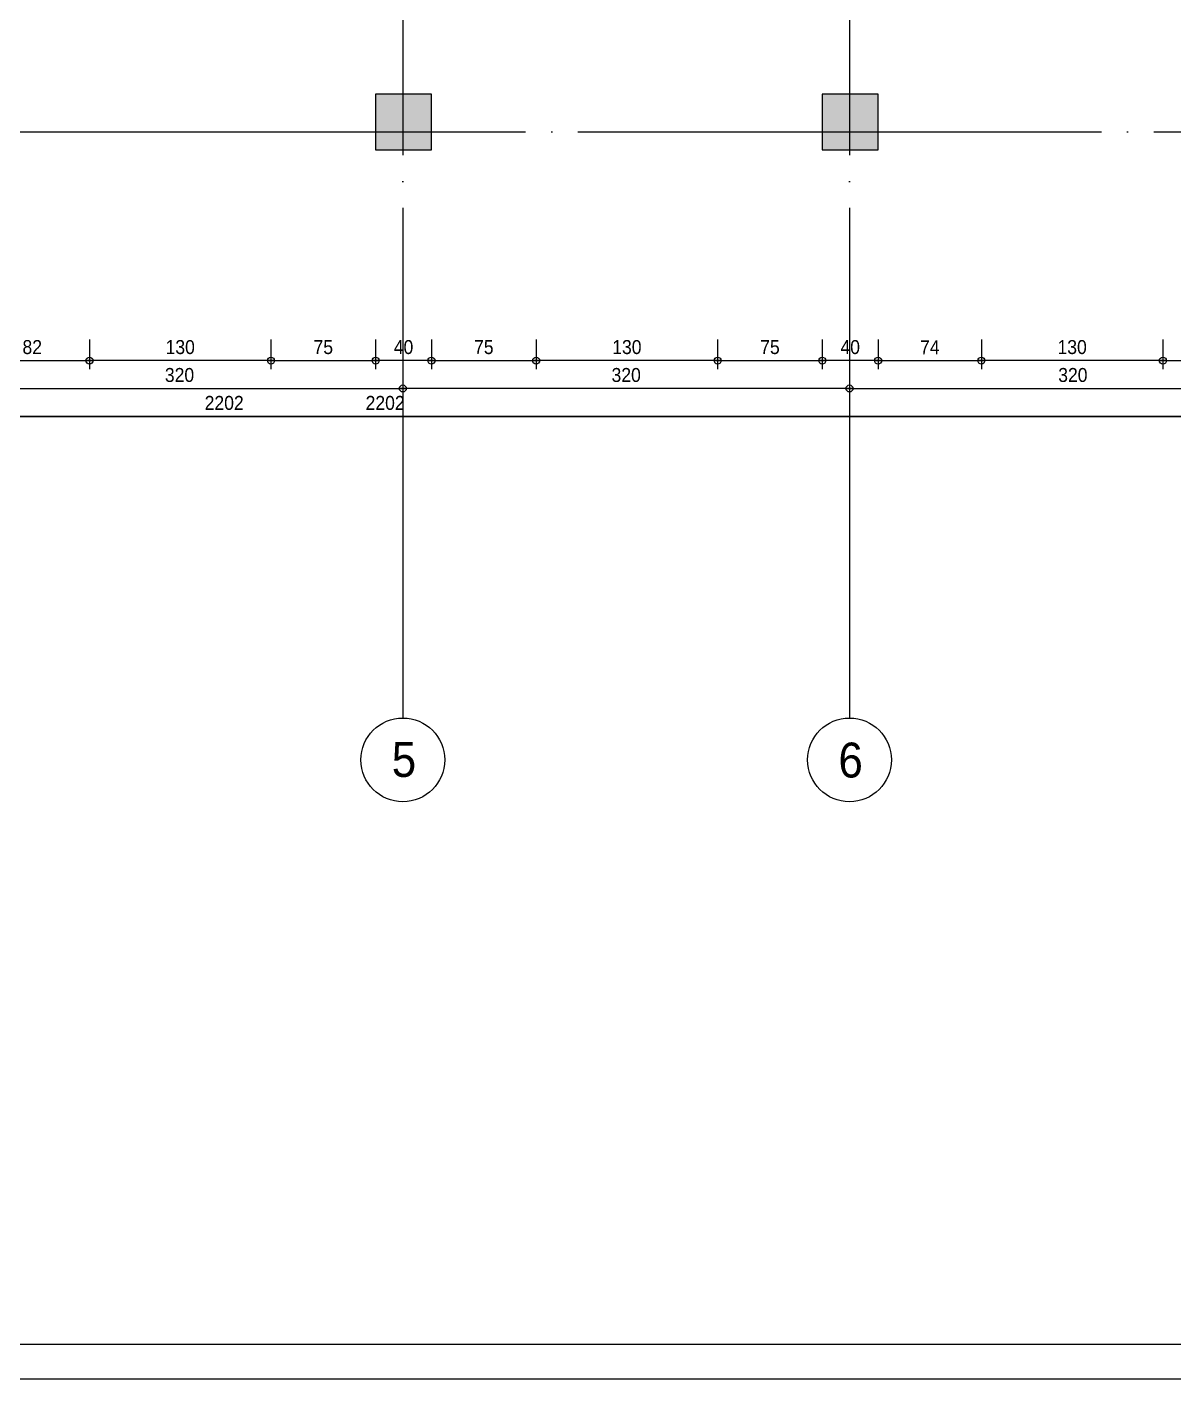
# Model space of a CAD drawing. Extents: x 460786 to 545292, y 30998 to 41694.
# Drawn here: x 466880 to 467702, y 37194 to 38162 of the extents above; entities that cross this region are included whole.
import ezdxf
from ezdxf.enums import TextEntityAlignment as Align

# ---------------------------------------------------------------- set-up
doc = ezdxf.new("R2010")
doc.units = 0
doc.header["$LTSCALE"] = 50
doc.header["$MEASUREMENT"] = 0
doc.header["$PDMODE"] = 35
doc.linetypes.add('DASHDOT', pattern=[5.5, 5, -0.25, 0, -0.25])
doc.layers.get('0').update_dxf_attribs({"linetype": 'CONTINUOUS'})
doc.layers.get('Defpoints').update_dxf_attribs({"linetype": 'CONTINUOUS'})
for name, color, linetype in [('A-Aks Balonu', 2, 'CONTINUOUS'), ('A-Aks Dikey', 12, 'DASHDOT'), ('A-Aks Yatay', 12, 'DASHDOT'), ('A-Betonarme', 6, 'CONTINUOUS'), ('A-Lejant', 23, 'CONTINUOUS'), ('A-Olcu DIS Yatay', 8, 'CONTINUOUS'), ('A-Tarama 1', 9, 'CONTINUOUS')]:
    doc.layers.add(name, color=color, linetype=linetype)
doc.styles.get("Standard").update_dxf_attribs({"font": 'arial.ttf', "width": 0.9})
doc.dimstyles.new('EXIT', dxfattribs={"dimscale": 50, "dimtxt": 0.23, "dimasz": 0.03, "dimexe": 0.125, "dimexo": 0.5, "dimgap": 0.09, "dimtad": 1, "dimzin": 1, "dimdsep": 46, "dimtxsty": 'Standard', "dimblk": 'TICK', "dimcen": 0.2, "dimadec": 0, "dimazin": 0, "dimtfac": 1, "dimtix": 1, "dimtofl": 0, "dimtmove": 2, "dimatfit": 3, "dimldrblk": 'TICK', "dimfxl": 1, "dimtolj": 1, "dimtzin": 1, "dimarcsym": 0})

# ---------------------------------------------------------------- blocks, each defined once
blk = doc.blocks.new('aks')
blk.add_circle((-0.8, 38.6), 60)
at = {"width": 0.9}
blk.add_attdef('AKSNO', text='', height=50, dxfattribs=at).set_placement((-0.8, 38.6), align=Align.MIDDLE_CENTER)
blk = doc.blocks.new('TICK', base_point=(53.7, 38.06))
blk.add_line((55.37, 38.06), (52.04, 38.06))
blk.add_circle((53.7, 38.06), 1.67)
blk = doc.blocks.new('*D155')
at = {"layer": 'A-Olcu DIS Yatay', "color": 0, "lineweight": -2, "transparency": 16777216}
for p, q in [((466829.67, 37918.51), (466829.67, 37897.26)), ((467149.67, 37918.51), (467149.67, 37897.26)), ((466831.17, 37903.51), (467148.17, 37903.51))]:
    blk.add_line(p, q, dxfattribs=at)
at = {"layer": 'Defpoints', "color": 0, "transparency": 16777216}
for p in [(466829.67, 37943.51), (467149.67, 37943.51), (467149.67, 37903.51)]:
    blk.add_point(p, dxfattribs=at)
at = {"layer": 'A-Olcu DIS Yatay', "color": 0, "lineweight": -2, "transparency": 16777216, "xscale": 1.5, "yscale": 1.5, "zscale": 1.5, "rotation": 180}
blk.add_blockref('TICK', (466829.67, 37903.51), dxfattribs=at)
at = {"layer": 'A-Olcu DIS Yatay', "color": 0, "lineweight": -2, "transparency": 16777216, "xscale": 1.5, "yscale": 1.5, "zscale": 1.5}
blk.add_blockref('TICK', (467149.67, 37903.51), dxfattribs=at)
at = {"layer": 'A-Olcu DIS Yatay', "color": 0, "transparency": 16777216, "insert": (466989.67, 37913.12), "char_height": 10, "attachment_point": 5}
blk.add_mtext('\\A1;320', dxfattribs=at)
blk = doc.blocks.new('*D156')
at = {"layer": 'A-Olcu DIS Yatay', "color": 0, "lineweight": -2, "transparency": 16777216}
for p, q in [((467149.67, 37918.51), (467149.67, 37897.26)), ((467469.67, 37918.51), (467469.67, 37897.26)), ((467468.17, 37903.51), (467151.17, 37903.51))]:
    blk.add_line(p, q, dxfattribs=at)
at = {"layer": 'Defpoints', "color": 0, "transparency": 16777216}
for p in [(467149.67, 37943.51), (467469.67, 37943.51), (467149.67, 37903.51)]:
    blk.add_point(p, dxfattribs=at)
at = {"layer": 'A-Olcu DIS Yatay', "color": 0, "lineweight": -2, "transparency": 16777216, "xscale": 1.5, "yscale": 1.5, "zscale": 1.5}
for p, rotation in [((467149.67, 37903.51), 179.9999999999987), ((467469.67, 37903.51), 359.9999999999987)]:
    blk.add_blockref('TICK', p, dxfattribs=dict(at, rotation=rotation))
at = {"layer": 'A-Olcu DIS Yatay', "color": 0, "transparency": 16777216, "insert": (467309.67, 37913.12), "char_height": 10, "attachment_point": 5}
blk.add_mtext('\\A1;320', dxfattribs=at)
blk = doc.blocks.new('*D157')
at = {"layer": 'A-Olcu DIS Yatay', "color": 0, "lineweight": -2, "transparency": 16777216}
for p, q in [((467469.67, 37918.51), (467469.67, 37897.26)), ((467789.67, 37918.51), (467789.67, 37897.26)), ((467471.17, 37903.51), (467788.17, 37903.51))]:
    blk.add_line(p, q, dxfattribs=at)
at = {"layer": 'Defpoints', "color": 0, "transparency": 16777216}
for p in [(467469.67, 37943.51), (467789.67, 37943.51), (467789.67, 37903.51)]:
    blk.add_point(p, dxfattribs=at)
at = {"layer": 'A-Olcu DIS Yatay', "color": 0, "lineweight": -2, "transparency": 16777216, "xscale": 1.5, "yscale": 1.5, "zscale": 1.5, "rotation": 180}
blk.add_blockref('TICK', (467469.67, 37903.51), dxfattribs=at)
at = {"layer": 'A-Olcu DIS Yatay', "color": 0, "lineweight": -2, "transparency": 16777216, "xscale": 1.5, "yscale": 1.5, "zscale": 1.5}
blk.add_blockref('TICK', (467789.67, 37903.51), dxfattribs=at)
at = {"layer": 'A-Olcu DIS Yatay', "color": 0, "transparency": 16777216, "insert": (467629.67, 37913.12), "char_height": 10, "attachment_point": 5}
blk.add_mtext('\\A1;320', dxfattribs=at)
blk = doc.blocks.new('*D161')
at = {"layer": 'A-Olcu DIS Yatay', "color": 0, "lineweight": -2, "transparency": 16777216}
for p, q in [((466843.17, 37938.51), (466843.17, 37917.26)), ((466925.17, 37938.51), (466925.17, 37917.26)), ((466844.67, 37923.51), (466923.67, 37923.51))]:
    blk.add_line(p, q, dxfattribs=at)
at = {"layer": 'Defpoints', "color": 0, "transparency": 16777216}
for p in [(466843.17, 37963.51), (466925.17, 37963.51), (466925.17, 37923.51)]:
    blk.add_point(p, dxfattribs=at)
at = {"layer": 'A-Olcu DIS Yatay', "color": 0, "lineweight": -2, "transparency": 16777216, "xscale": 1.5, "yscale": 1.5, "zscale": 1.5, "rotation": 180}
blk.add_blockref('TICK', (466843.17, 37923.51), dxfattribs=at)
at = {"layer": 'A-Olcu DIS Yatay', "color": 0, "lineweight": -2, "transparency": 16777216, "xscale": 1.5, "yscale": 1.5, "zscale": 1.5}
blk.add_blockref('TICK', (466925.17, 37923.51), dxfattribs=at)
at = {"layer": 'A-Olcu DIS Yatay', "color": 0, "transparency": 16777216, "insert": (466884.17, 37933.12), "char_height": 10, "attachment_point": 5}
blk.add_mtext('\\A1;82', dxfattribs=at)
blk = doc.blocks.new('*D162')
at = {"layer": 'A-Olcu DIS Yatay', "color": 0, "lineweight": -2, "transparency": 16777216}
for p, q in [((465920.17, 37898.51), (465920.17, 37877.26)), ((468123.17, 37898.51), (468123.17, 37877.26)), ((468121.67, 37883.51), (465921.67, 37883.51))]:
    blk.add_line(p, q, dxfattribs=at)
at = {"layer": 'Defpoints', "color": 0, "transparency": 16777216}
for p in [(465920.17, 37923.51), (468123.17, 37923.51), (465920.17, 37883.51)]:
    blk.add_point(p, dxfattribs=at)
at = {"layer": 'A-Olcu DIS Yatay', "color": 0, "lineweight": -2, "transparency": 16777216, "xscale": 1.5, "yscale": 1.5, "zscale": 1.5}
for p, rotation in [((465920.17, 37883.51), 179.9999999999987), ((468123.17, 37883.51), 359.9999999999987)]:
    blk.add_blockref('TICK', p, dxfattribs=dict(at, rotation=rotation))
at = {"layer": 'A-Olcu DIS Yatay', "color": 0, "transparency": 16777216, "insert": (467021.67, 37893.12), "char_height": 10, "attachment_point": 5}
blk.add_mtext('\\A1;{\\fArial TUR|b0|i0|c162|p34;2202}', dxfattribs=at)
blk = doc.blocks.new('*D164')
at = {"layer": 'A-Olcu DIS Yatay', "color": 0, "lineweight": -2, "transparency": 16777216}
for p, q in [((466925.17, 37938.51), (466925.17, 37917.26)), ((467055.17, 37938.51), (467055.17, 37917.26)), ((467053.67, 37923.51), (466926.67, 37923.51))]:
    blk.add_line(p, q, dxfattribs=at)
at = {"layer": 'Defpoints', "color": 0, "transparency": 16777216}
for p in [(466925.17, 37963.51), (467055.17, 37963.51), (466925.17, 37923.51)]:
    blk.add_point(p, dxfattribs=at)
at = {"layer": 'A-Olcu DIS Yatay', "color": 0, "lineweight": -2, "transparency": 16777216, "xscale": 1.5, "yscale": 1.5, "zscale": 1.5}
for p, rotation in [((466925.17, 37923.51), 180.0000000000064), ((467055.17, 37923.51), 6.394884621840902e-12)]:
    blk.add_blockref('TICK', p, dxfattribs=dict(at, rotation=rotation))
at = {"layer": 'A-Olcu DIS Yatay', "color": 0, "transparency": 16777216, "insert": (466990.17, 37933.12), "char_height": 10, "attachment_point": 5}
blk.add_mtext('\\A1;130', dxfattribs=at)
blk = doc.blocks.new('*D165')
at = {"layer": 'A-Olcu DIS Yatay', "color": 0, "lineweight": -2, "transparency": 16777216}
for p, q in [((467055.17, 37938.51), (467055.17, 37917.26)), ((467130.17, 37938.51), (467130.17, 37917.26)), ((467056.67, 37923.51), (467128.67, 37923.51))]:
    blk.add_line(p, q, dxfattribs=at)
at = {"layer": 'Defpoints', "color": 0, "transparency": 16777216}
for p in [(467055.17, 37963.51), (467130.17, 37963.51), (467130.17, 37923.51)]:
    blk.add_point(p, dxfattribs=at)
at = {"layer": 'A-Olcu DIS Yatay', "color": 0, "lineweight": -2, "transparency": 16777216, "xscale": 1.5, "yscale": 1.5, "zscale": 1.5, "rotation": 180}
blk.add_blockref('TICK', (467055.17, 37923.51), dxfattribs=at)
at = {"layer": 'A-Olcu DIS Yatay', "color": 0, "lineweight": -2, "transparency": 16777216, "xscale": 1.5, "yscale": 1.5, "zscale": 1.5}
blk.add_blockref('TICK', (467130.17, 37923.51), dxfattribs=at)
at = {"layer": 'A-Olcu DIS Yatay', "color": 0, "transparency": 16777216, "insert": (467092.67, 37933.1), "char_height": 10, "attachment_point": 5}
blk.add_mtext('\\A1;75', dxfattribs=at)
blk = doc.blocks.new('*D166')
at = {"layer": 'A-Olcu DIS Yatay', "color": 0, "lineweight": -2, "transparency": 16777216}
for p, q in [((467130.17, 37938.51), (467130.17, 37917.26)), ((467170.17, 37938.51), (467170.17, 37917.26)), ((467168.67, 37923.51), (467131.67, 37923.51))]:
    blk.add_line(p, q, dxfattribs=at)
at = {"layer": 'Defpoints', "color": 0, "transparency": 16777216}
for p in [(467130.17, 37963.51), (467170.17, 37963.51), (467130.17, 37923.51)]:
    blk.add_point(p, dxfattribs=at)
at = {"layer": 'A-Olcu DIS Yatay', "color": 0, "lineweight": -2, "transparency": 16777216, "xscale": 1.5, "yscale": 1.5, "zscale": 1.5}
for p, rotation in [((467130.17, 37923.51), 179.9999999999896), ((467170.17, 37923.51), 359.9999999999896)]:
    blk.add_blockref('TICK', p, dxfattribs=dict(at, rotation=rotation))
at = {"layer": 'A-Olcu DIS Yatay', "color": 0, "transparency": 16777216, "insert": (467150.17, 37933.12), "char_height": 10, "attachment_point": 5}
blk.add_mtext('\\A1;40', dxfattribs=at)
blk = doc.blocks.new('*D167')
at = {"layer": 'A-Olcu DIS Yatay', "color": 0, "lineweight": -2, "transparency": 16777216}
for p, q in [((467170.17, 37938.51), (467170.17, 37917.26)), ((467245.17, 37938.51), (467245.17, 37917.26)), ((467171.67, 37923.51), (467243.67, 37923.51))]:
    blk.add_line(p, q, dxfattribs=at)
at = {"layer": 'Defpoints', "color": 0, "transparency": 16777216}
for p in [(467170.17, 37963.51), (467245.17, 37963.51), (467245.17, 37923.51)]:
    blk.add_point(p, dxfattribs=at)
at = {"layer": 'A-Olcu DIS Yatay', "color": 0, "lineweight": -2, "transparency": 16777216, "xscale": 1.5, "yscale": 1.5, "zscale": 1.5, "rotation": 180}
blk.add_blockref('TICK', (467170.17, 37923.51), dxfattribs=at)
at = {"layer": 'A-Olcu DIS Yatay', "color": 0, "lineweight": -2, "transparency": 16777216, "xscale": 1.5, "yscale": 1.5, "zscale": 1.5}
blk.add_blockref('TICK', (467245.17, 37923.51), dxfattribs=at)
at = {"layer": 'A-Olcu DIS Yatay', "color": 0, "transparency": 16777216, "insert": (467207.67, 37933.1), "char_height": 10, "attachment_point": 5}
blk.add_mtext('\\A1;75', dxfattribs=at)
blk = doc.blocks.new('*D168')
at = {"layer": 'A-Olcu DIS Yatay', "color": 0, "lineweight": -2, "transparency": 16777216}
for p, q in [((467245.17, 37938.51), (467245.17, 37917.26)), ((467375.17, 37938.51), (467375.17, 37917.26)), ((467373.67, 37923.51), (467246.67, 37923.51))]:
    blk.add_line(p, q, dxfattribs=at)
at = {"layer": 'Defpoints', "color": 0, "transparency": 16777216}
for p in [(467245.17, 37963.51), (467375.17, 37963.51), (467245.17, 37923.51)]:
    blk.add_point(p, dxfattribs=at)
at = {"layer": 'A-Olcu DIS Yatay', "color": 0, "lineweight": -2, "transparency": 16777216, "xscale": 1.5, "yscale": 1.5, "zscale": 1.5}
for p, rotation in [((467245.17, 37923.51), 179.9999999999872), ((467375.17, 37923.51), 359.9999999999872)]:
    blk.add_blockref('TICK', p, dxfattribs=dict(at, rotation=rotation))
at = {"layer": 'A-Olcu DIS Yatay', "color": 0, "transparency": 16777216, "insert": (467310.17, 37933.12), "char_height": 10, "attachment_point": 5}
blk.add_mtext('\\A1;130', dxfattribs=at)
blk = doc.blocks.new('*D169')
at = {"layer": 'A-Olcu DIS Yatay', "color": 0, "lineweight": -2, "transparency": 16777216}
for p, q in [((467375.17, 37938.51), (467375.17, 37917.26)), ((467450.17, 37938.51), (467450.17, 37917.26)), ((467376.67, 37923.51), (467448.67, 37923.51))]:
    blk.add_line(p, q, dxfattribs=at)
at = {"layer": 'Defpoints', "color": 0, "transparency": 16777216}
for p in [(467375.17, 37963.51), (467450.17, 37963.51), (467450.17, 37923.51)]:
    blk.add_point(p, dxfattribs=at)
at = {"layer": 'A-Olcu DIS Yatay', "color": 0, "lineweight": -2, "transparency": 16777216, "xscale": 1.5, "yscale": 1.5, "zscale": 1.5, "rotation": 180}
blk.add_blockref('TICK', (467375.17, 37923.51), dxfattribs=at)
at = {"layer": 'A-Olcu DIS Yatay', "color": 0, "lineweight": -2, "transparency": 16777216, "xscale": 1.5, "yscale": 1.5, "zscale": 1.5}
blk.add_blockref('TICK', (467450.17, 37923.51), dxfattribs=at)
at = {"layer": 'A-Olcu DIS Yatay', "color": 0, "transparency": 16777216, "insert": (467412.67, 37933.1), "char_height": 10, "attachment_point": 5}
blk.add_mtext('\\A1;75', dxfattribs=at)
blk = doc.blocks.new('*D170')
at = {"layer": 'A-Olcu DIS Yatay', "color": 0, "lineweight": -2, "transparency": 16777216}
for p, q in [((467450.17, 37938.51), (467450.17, 37917.26)), ((467490.17, 37938.51), (467490.17, 37917.26)), ((467488.67, 37923.51), (467451.67, 37923.51))]:
    blk.add_line(p, q, dxfattribs=at)
at = {"layer": 'Defpoints', "color": 0, "transparency": 16777216}
for p in [(467450.17, 37963.51), (467490.17, 37963.51), (467450.17, 37923.51)]:
    blk.add_point(p, dxfattribs=at)
at = {"layer": 'A-Olcu DIS Yatay', "color": 0, "lineweight": -2, "transparency": 16777216, "xscale": 1.5, "yscale": 1.5, "zscale": 1.5}
for p, rotation in [((467450.17, 37923.51), 179.999999999927), ((467490.17, 37923.51), 359.9999999999271)]:
    blk.add_blockref('TICK', p, dxfattribs=dict(at, rotation=rotation))
at = {"layer": 'A-Olcu DIS Yatay', "color": 0, "transparency": 16777216, "insert": (467470.17, 37933.12), "char_height": 10, "attachment_point": 5}
blk.add_mtext('\\A1;40', dxfattribs=at)
blk = doc.blocks.new('*D171')
at = {"layer": 'A-Olcu DIS Yatay', "color": 0, "lineweight": -2, "transparency": 16777216}
for p, q in [((467490.17, 37938.51), (467490.17, 37917.26)), ((467564.17, 37938.51), (467564.17, 37917.26)), ((467491.67, 37923.51), (467562.67, 37923.51))]:
    blk.add_line(p, q, dxfattribs=at)
at = {"layer": 'Defpoints', "color": 0, "transparency": 16777216}
for p in [(467490.17, 37963.51), (467564.17, 37963.51), (467564.17, 37923.51)]:
    blk.add_point(p, dxfattribs=at)
at = {"layer": 'A-Olcu DIS Yatay', "color": 0, "lineweight": -2, "transparency": 16777216, "xscale": 1.5, "yscale": 1.5, "zscale": 1.5, "rotation": 180}
blk.add_blockref('TICK', (467490.17, 37923.51), dxfattribs=at)
at = {"layer": 'A-Olcu DIS Yatay', "color": 0, "lineweight": -2, "transparency": 16777216, "xscale": 1.5, "yscale": 1.5, "zscale": 1.5}
blk.add_blockref('TICK', (467564.17, 37923.51), dxfattribs=at)
at = {"layer": 'A-Olcu DIS Yatay', "color": 0, "transparency": 16777216, "insert": (467527.17, 37933.01), "char_height": 10, "attachment_point": 5}
blk.add_mtext('\\A1;74', dxfattribs=at)
blk = doc.blocks.new('*D172')
at = {"layer": 'A-Olcu DIS Yatay', "color": 0, "lineweight": -2, "transparency": 16777216}
for p, q in [((467564.17, 37938.51), (467564.17, 37917.26)), ((467694.17, 37938.51), (467694.17, 37917.26)), ((467692.67, 37923.51), (467565.67, 37923.51))]:
    blk.add_line(p, q, dxfattribs=at)
at = {"layer": 'Defpoints', "color": 0, "transparency": 16777216}
for p in [(467564.17, 37963.51), (467694.17, 37963.51), (467564.17, 37923.51)]:
    blk.add_point(p, dxfattribs=at)
at = {"layer": 'A-Olcu DIS Yatay', "color": 0, "lineweight": -2, "transparency": 16777216, "xscale": 1.5, "yscale": 1.5, "zscale": 1.5}
for p, rotation in [((467564.17, 37923.51), 179.9999999999647), ((467694.17, 37923.51), 359.9999999999648)]:
    blk.add_blockref('TICK', p, dxfattribs=dict(at, rotation=rotation))
at = {"layer": 'A-Olcu DIS Yatay', "color": 0, "transparency": 16777216, "insert": (467629.17, 37933.12), "char_height": 10, "attachment_point": 5}
blk.add_mtext('\\A1;130', dxfattribs=at)
blk = doc.blocks.new('*D173')
at = {"layer": 'A-Olcu DIS Yatay', "color": 0, "lineweight": -2, "transparency": 16777216}
for p, q in [((467694.17, 37938.51), (467694.17, 37917.26)), ((467770.17, 37938.51), (467770.17, 37917.26)), ((467695.67, 37923.51), (467768.67, 37923.51))]:
    blk.add_line(p, q, dxfattribs=at)
at = {"layer": 'Defpoints', "color": 0, "transparency": 16777216}
for p in [(467694.17, 37963.51), (467770.17, 37963.51), (467770.17, 37923.51)]:
    blk.add_point(p, dxfattribs=at)
at = {"layer": 'A-Olcu DIS Yatay', "color": 0, "lineweight": -2, "transparency": 16777216, "xscale": 1.5, "yscale": 1.5, "zscale": 1.5, "rotation": 180}
blk.add_blockref('TICK', (467694.17, 37923.51), dxfattribs=at)
at = {"layer": 'A-Olcu DIS Yatay', "color": 0, "lineweight": -2, "transparency": 16777216, "xscale": 1.5, "yscale": 1.5, "zscale": 1.5}
blk.add_blockref('TICK', (467770.17, 37923.51), dxfattribs=at)
at = {"layer": 'A-Olcu DIS Yatay', "color": 0, "transparency": 16777216, "insert": (467732.17, 37933.12), "char_height": 10, "attachment_point": 5}
blk.add_mtext('\\A1;76', dxfattribs=at)
blk = doc.blocks.new('*D211')
at = {"layer": 'A-Olcu DIS Yatay', "color": 0, "lineweight": -2, "transparency": 16777216}
for p, q in [((466035.47, 37898.51), (466035.47, 37877.26)), ((468238.47, 37898.51), (468238.47, 37877.26)), ((466036.97, 37883.51), (468236.97, 37883.51))]:
    blk.add_line(p, q, dxfattribs=at)
at = {"layer": 'Defpoints', "color": 0, "transparency": 16777216}
for p in [(466035.47, 37923.51), (468238.47, 37923.51), (468238.47, 37883.51)]:
    blk.add_point(p, dxfattribs=at)
at = {"layer": 'A-Olcu DIS Yatay', "color": 0, "lineweight": -2, "transparency": 16777216, "xscale": 1.5, "yscale": 1.5, "zscale": 1.5, "rotation": 180}
blk.add_blockref('TICK', (466035.47, 37883.51), dxfattribs=at)
at = {"layer": 'A-Olcu DIS Yatay', "color": 0, "lineweight": -2, "transparency": 16777216, "xscale": 1.5, "yscale": 1.5, "zscale": 1.5}
blk.add_blockref('TICK', (468238.47, 37883.51), dxfattribs=at)
at = {"layer": 'A-Olcu DIS Yatay', "color": 0, "transparency": 16777216, "insert": (467136.97, 37893.12), "char_height": 10, "attachment_point": 5}
blk.add_mtext('\\A1;{\\fArial TUR|b0|i0|c162|p34;2202}', dxfattribs=at)

msp = doc.modelspace()

# ---------------------------------------------------------------- hatches: boundary and pattern name
at = {"layer": 'A-Tarama 1'}
h = msp.add_hatch(dxfattribs=at)
h.set_pattern_fill('ANSI33', color=256, scale=30, angle=180, style=0)
h.set_pattern_definition([(225, (696.577, 0), (5.30330086, -5.30330086), []), (225, (691.274, 6e-16), (5.30330086, -5.30330086), [3.75, -1.875])])
h.paths.add_polyline_path([(465995.17, 40179.5), (465920.17, 40179.5), (465920.17, 40154.5), (465995.17, 40154.5)])
h.paths.add_polyline_path([(465945.17, 40474.5), (466070.17, 40474.5), (466070.17, 40499.5), (465920.17, 40499.5), (465920.17, 40392.5), (465945.17, 40392.5)])
h.paths.add_polyline_path([(466430.17, 40499.5), (466333.17, 40499.5), (466333.17, 40474.5), (466430.17, 40474.5)])
h.paths.add_polyline_path([(466685.17, 40499.5), (466660.17, 40499.5), (466660.17, 40371.5), (466685.17, 40371.5)])
h.paths.add_polyline_path([(466430.17, 39860), (466333.17, 39860), (466333.17, 39835), (466430.17, 39835)])
h.paths.add_polyline_path([(466070.17, 39860), (465970.17, 39860), (465970.17, 39835), (466070.17, 39835)])
h.paths.add_polyline_path([(466070.17, 39220), (465970.17, 39220), (465970.17, 39195), (466070.17, 39195)])
h.paths.add_polyline_path([(466430.17, 39220), (466333.17, 39220), (466333.17, 39195), (466430.17, 39195)])
h.paths.add_polyline_path([(465995.17, 38899.5), (465920.17, 38899.5), (465920.17, 38874.5), (465945.17, 38874.5), (465995.17, 38874.5)])
h.paths.add_polyline_path([(466070.17, 38579.5), (465945.17, 38579.5), (465945.17, 38654.5), (465920.17, 38654.5), (465920.17, 38554.5), (466070.17, 38554.5)])
h.paths.add_polyline_path([(466523.17, 38579.5), (466333.17, 38579.5), (466333.17, 38554.5), (466523.17, 38554.5)])
h.paths.add_polyline_path([(466843.17, 38099.5), (466498.17, 38099.5), (466498.17, 38074.5), (466843.17, 38074.5)])
h.paths.add_polyline_path([(466523.17, 38322.5), (466498.17, 38322.5), (466498.17, 38222.5), (466523.17, 38222.5)])
h.paths.add_polyline_path([(466925.17, 38247.5), (466843.17, 38247.5), (466843.17, 38322.5), (466818.17, 38322.5), (466818.17, 38222.5), (466925.17, 38222.5)])
h.paths.add_polyline_path([(466843.17, 38682.5), (466818.17, 38682.5), (466818.17, 38554.5), (466843.17, 38554.5)])
h.paths.add_polyline_path([(467170.17, 38114.5), (467130.17, 38114.5), (467130.17, 38074.5), (467170.17, 38074.5)])
h.paths.add_polyline_path([(467490.17, 38114.5), (467450.17, 38114.5), (467450.17, 38074.5), (467490.17, 38074.5)])
h.paths.add_polyline_path([(467482.17, 38322.5), (467457.17, 38322.5), (467457.17, 38222.5), (467482.17, 38222.5)])
h.paths.add_polyline_path([(467482.17, 38682.5), (467457.17, 38682.5), (467457.17, 38554.5), (467482.17, 38554.5)])
h.paths.add_polyline_path([(468123.17, 38682.5), (468098.17, 38682.5), (468098.17, 38554.5), (468123.17, 38554.5)])
h.paths.add_polyline_path([(468123.17, 38322.5), (468098.17, 38322.5), (468098.17, 38222.5), (468123.17, 38222.5)])
h.paths.add_polyline_path([(468123.17, 38114.5), (468090.17, 38114.5), (468090.17, 38074.5), (468123.17, 38074.5)])
h.paths.add_polyline_path([(467810.17, 38114.5), (467770.17, 38114.5), (467770.17, 38074.5), (467810.17, 38074.5)])
h.paths.add_polyline_path([(468166.17, 38746.5), (468133.17, 38746.5), (468133.17, 38706.5), (468166.17, 38706.5)])
h.paths.add_polyline_path([(468166.17, 39066.5), (468133.17, 39066.5), (468133.17, 39026.5), (468166.17, 39026.5)])
h.paths.add_polyline_path([(468123.17, 39066.5), (468098.17, 39066.5), (467933.17, 39066.5), (467933.17, 39041.5), (468083.17, 39041.5), (468083.17, 39026.5), (468123.17, 39026.5)])
h.paths.add_polyline_path([(467163.17, 39066.5), (466818.17, 39066.5), (466818.17, 39041.5), (467163.17, 39041.5)])
h.paths.add_polyline_path([(467491.17, 39081.5), (467451.17, 39081.5), (467451.17, 39041.5), (467491.17, 39041.5)])
h.paths.add_polyline_path([(467491.17, 39406.5), (467451.17, 39406.5), (467451.17, 39366.5), (467491.17, 39366.5)])
h.paths.add_polyline_path([(467178.17, 39406.5), (467138.17, 39406.5), (467138.17, 39366.5), (467178.17, 39366.5)])
h.paths.add_polyline_path([(466843.17, 39406.5), (466803.17, 39406.5), (466803.17, 39366.5), (466843.17, 39366.5)])
h.paths.add_polyline_path([(466843.17, 39686.5), (466803.17, 39686.5), (466803.17, 39646.5), (466843.17, 39646.5)])
h.paths.add_polyline_path([(466843.17, 39862.5), (466843.17, 40011.5), (466818.17, 40011.5), (466818.17, 39832.5), (466843.17, 39832.5)])
h.paths.add_polyline_path([(467163.17, 40011.5), (467138.17, 40011.5), (467138.17, 39832.5), (467163.17, 39832.5)])
h.paths.add_polyline_path([(467178.17, 39686.5), (467138.17, 39686.5), (467138.17, 39646.5), (467178.17, 39646.5)])
h.paths.add_polyline_path([(467491.17, 39686.5), (467451.17, 39686.5), (467451.17, 39646.5), (467491.17, 39646.5)])
h.paths.add_polyline_path([(467491.17, 40011.5), (467451.17, 40011.5), (467451.17, 39971.5), (467491.17, 39971.5)])
h.paths.add_polyline_path([(468123.17, 40026.5), (468083.17, 40026.5), (468083.17, 40011.5), (467933.17, 40011.5), (467933.17, 39986.5), (468123.17, 39986.5)])
h.paths.add_polyline_path([(468123.17, 39706.5), (468083.17, 39706.5), (468083.17, 39666.5), (468123.17, 39666.5)])
h.paths.add_polyline_path([(468166.17, 39706.5), (468133.17, 39706.5), (468133.17, 39666.5), (468166.17, 39666.5)])
h.paths.add_polyline_path([(468166.17, 40026.5), (468133.17, 40026.5), (468133.17, 39986.5), (468166.17, 39986.5)])
h.paths.add_polyline_path([(468123.17, 39386.5), (468083.17, 39386.5), (468083.17, 39346.5), (468123.17, 39346.5)])
h.paths.add_polyline_path([(468123.17, 40507.5), (468098.17, 40507.5), (468098.17, 40371.5), (468123.17, 40371.5)])
h.paths.add_polyline_path([(468123.17, 40831.5), (468015.17, 40831.5), (468015.17, 40806.5), (468098.17, 40806.5), (468098.17, 40727.5), (468123.17, 40727.5)])
h.paths.add_polyline_path([(468123.17, 40978.5), (468091.17, 40978.5), (468091.17, 40938.5), (468123.17, 40938.5)])
h.paths.add_polyline_path([(468165.17, 40978.5), (468133.17, 40978.5), (468133.17, 40938.5), (468165.17, 40938.5)])
h.paths.add_polyline_path([(467811.17, 40978.5), (467771.17, 40978.5), (467771.17, 40938.5), (467811.17, 40938.5)])
h.paths.add_polyline_path([(467491.17, 40978.5), (467451.17, 40978.5), (467451.17, 40938.5), (467491.17, 40938.5)])
h.paths.add_polyline_path([(467483.17, 40831.5), (467458.17, 40831.5), (467458.17, 40727.5), (467483.17, 40727.5)])
h.paths.add_polyline_path([(467483.17, 40495.5), (467458.17, 40495.5), (467458.17, 40384.5), (467458.17, 40371.5), (467483.17, 40371.5)])
h.paths.add_polyline_path([(466843.17, 40507.5), (466818.17, 40507.5), (466818.17, 40371.5), (466843.17, 40371.5)])
h.paths.add_polyline_path([(466926.17, 40831.5), (466818.17, 40831.5), (466818.17, 40727.5), (466843.17, 40727.5), (466843.17, 40806.5), (466926.17, 40806.5)])
h.paths.add_polyline_path([(466851.17, 40978.5), (466818.17, 40978.5), (466818.17, 40938.5), (466851.17, 40938.5)])
h.paths.add_polyline_path([(467171.17, 40978.5), (467131.17, 40978.5), (467131.17, 40938.5), (467171.17, 40938.5)])

# ---------------------------------------------------------------- linework, layer by layer
at = {"layer": 'A-Aks Dikey', "ltscale": 1.5}
for p, q in [((467149.67, 41333.83), (467149.67, 37667.36)), ((467469.67, 41333.83), (467469.67, 37667.36))]:
    msp.add_line(p, q, dxfattribs=at)
at = {"layer": 'A-Aks Yatay', "ltscale": 1.5}
msp.add_line((465624.75, 38087.5), (468533.89, 38087.5), dxfattribs=at)
at = {"layer": 'A-Betonarme'}
for points in [[(467130.17, 38074.5), (467170.17, 38074.5), (467170.17, 38114.5), (467130.17, 38114.5)], [(467450.17, 38074.5), (467490.17, 38074.5), (467490.17, 38114.5), (467450.17, 38114.5)]]:
    msp.add_lwpolyline(points, close=True, dxfattribs=at)
at = {"layer": 'A-Lejant'}
msp.add_lwpolyline([(460786.15, 41693.81), (460786.15, 37193.81), (545291.84, 37193.81), (545291.84, 41693.81), (460786.15, 41693.81)], dxfattribs=at)
msp.add_lwpolyline([(460811.15, 41668.81), (460811.15, 37218.81), (545266.84, 37218.81), (545266.84, 41668.81)], close=True, dxfattribs=at)

# ---------------------------------------------------------------- block references
at = {"layer": 'A-Aks Balonu'}
ref = msp.add_blockref('aks', (467149.25, 37656.68), dxfattribs=dict(at, xscale=0.5, yscale=0.5, zscale=0.5, rotation=180))
ref.add_attrib('AKSNO', '5', dxfattribs={"layer": '0', "height": 25, "width": 0.9}).set_placement((467150.47, 37637.7), align=Align.MIDDLE_CENTER)
ref = msp.add_blockref('aks', (467469.25, 37656.68), dxfattribs=dict(at, xscale=0.5, yscale=0.5, zscale=0.5, rotation=180))
ref.add_attrib('AKSNO', '6', dxfattribs={"layer": '0', "height": 25, "width": 0.9}).set_placement((467470.47, 37637.26), align=Align.MIDDLE_CENTER)

# ---------------------------------------------------------------- dimensions: what is measured, and where the dimension line sits
at = {"layer": 'A-Olcu DIS Yatay'}
for p1, p2, distance, picture, middle in [((466843.17, 37963.51), (466925.17, 37963.51), -40, '*D161', (466884.17, 37933.12)), ((467055.17, 37963.51), (466925.17, 37963.51), 40, '*D164', (466990.17, 37933.12)), ((467055.17, 37963.51), (467130.17, 37963.51), -40, '*D165', (467092.67, 37933.1)), ((467170.17, 37963.51), (467130.17, 37963.51), 40, '*D166', (467150.17, 37933.12)), ((467170.17, 37963.51), (467245.17, 37963.51), -40, '*D167', (467207.67, 37933.1)), ((467375.17, 37963.51), (467245.17, 37963.51), 40, '*D168', (467310.17, 37933.12)), ((467375.17, 37963.51), (467450.17, 37963.51), -40, '*D169', (467412.67, 37933.1)), ((467490.17, 37963.51), (467450.17, 37963.51), 40, '*D170', (467470.17, 37933.12)), ((467490.17, 37963.51), (467564.17, 37963.51), -40, '*D171', (467527.17, 37933.01)), ((467694.17, 37963.51), (467564.17, 37963.51), 40, '*D172', (467629.17, 37933.12)), ((467694.17, 37963.51), (467770.17, 37963.51), -40, '*D173', (467732.17, 37933.12)), ((466829.67, 37943.51), (467149.67, 37943.51), -40, '*D155', (466989.67, 37913.12)), ((467469.67, 37943.51), (467149.67, 37943.51), 40, '*D156', (467309.67, 37913.12)), ((467469.67, 37943.51), (467789.67, 37943.51), -40, '*D157', (467629.67, 37913.12))]:
    dim = msp.add_aligned_dim(p1=p1, p2=p2, distance=distance, dimstyle='EXIT', override={"dimtxt": 0.2, "dimdec": 1, "dimzin": 9, "dimtdec": 1}, dxfattribs=at)
    dim.commit()
    dim.dimension.update_dxf_attribs({"geometry": picture, "text_midpoint": middle})
for p1, p2, distance, picture, middle in [((468123.17, 37923.51), (465920.17, 37923.51), 40, '*D162', (467021.67, 37893.12)), ((466035.47, 37923.51), (468238.47, 37923.51), -40, '*D211', (467136.97, 37893.12))]:
    dim = msp.add_aligned_dim(p1=p1, p2=p2, distance=distance, text='{\\fArial TUR|b0|i0|c162|p34;2202}', dimstyle='EXIT', override={"dimtxt": 0.2, "dimdec": 1, "dimzin": 9, "dimtdec": 1}, dxfattribs=at)
    dim.commit()
    dim.dimension.update_dxf_attribs({"geometry": picture, "text_midpoint": middle})

doc.saveas('drawing.dxf')
